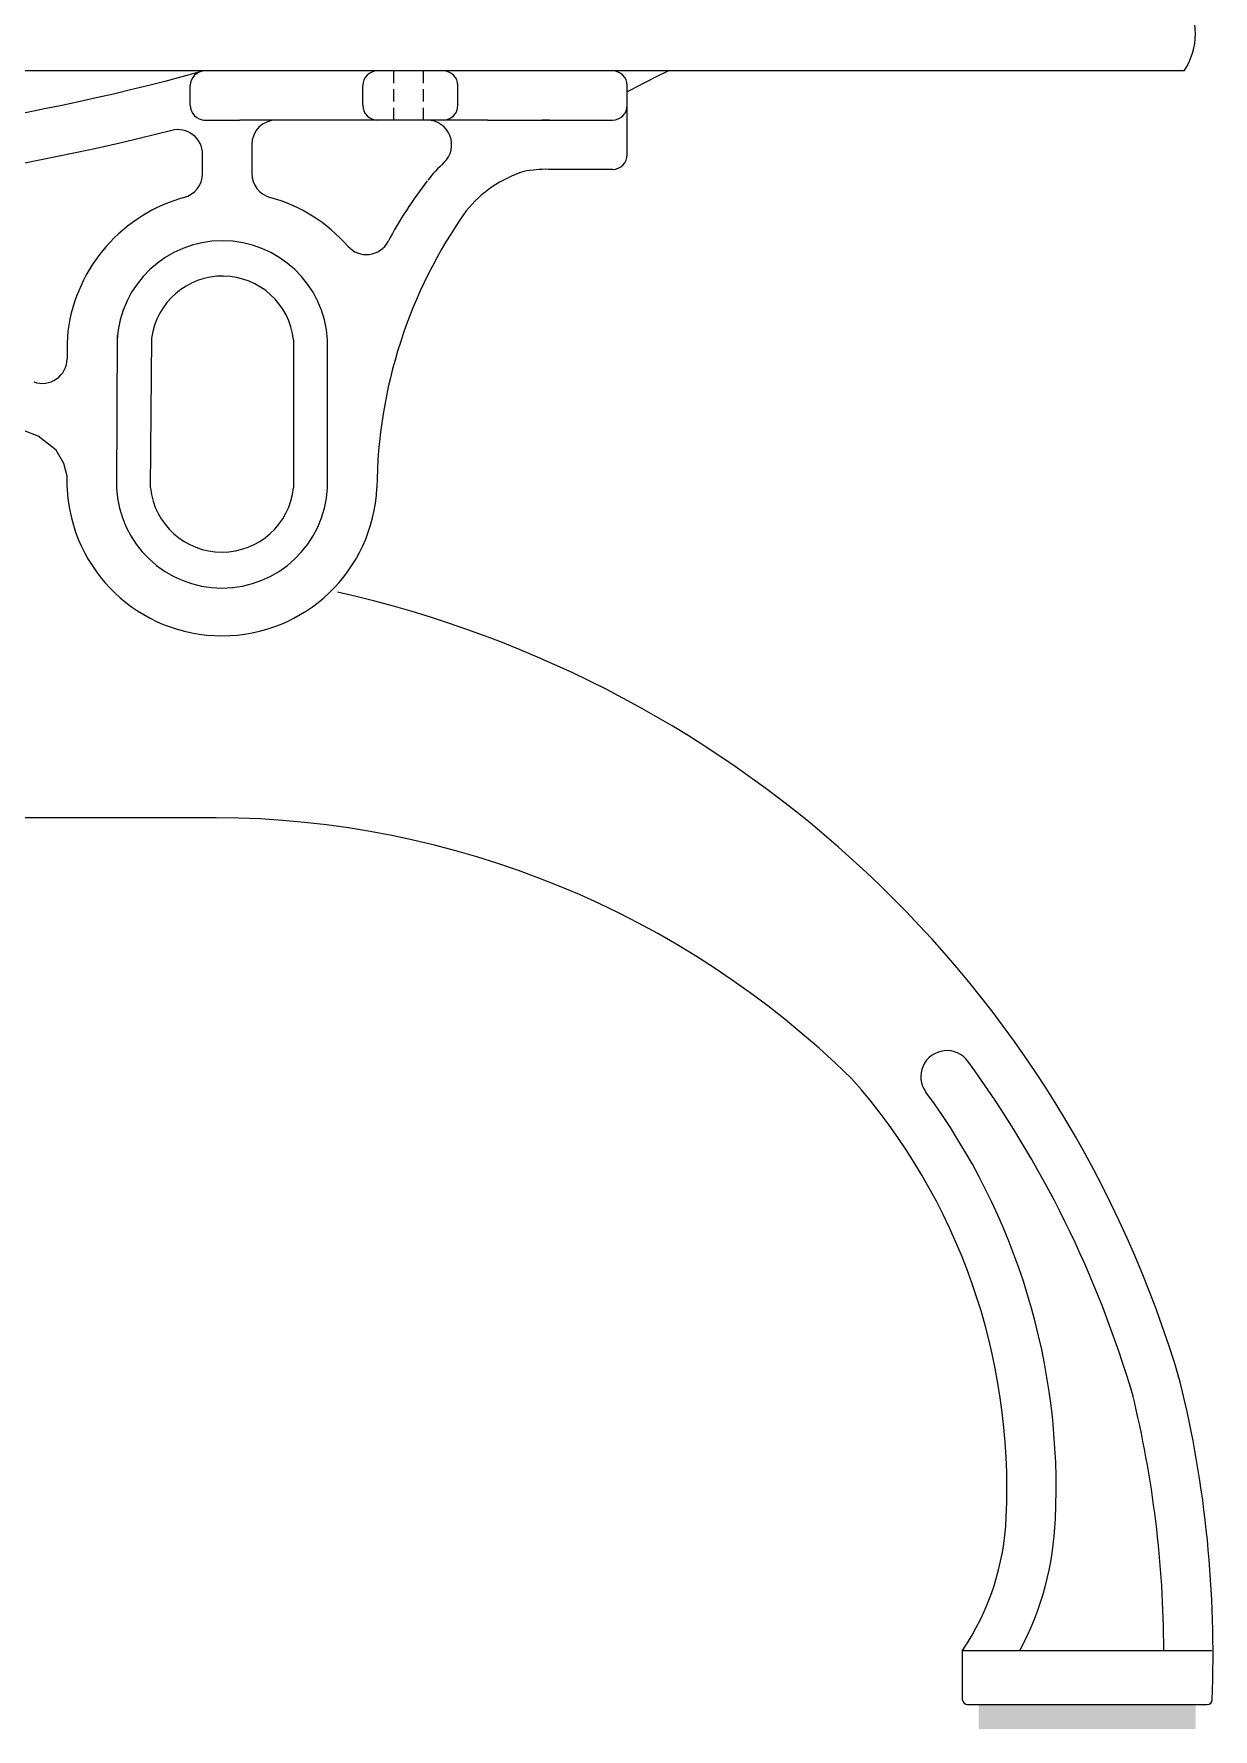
# Model space of a CAD drawing. Header units: millimetres. Extents: x 421 to 3085, y -1408 to 277.
# Drawn here: x 1827.22 to 1851.17, y -718.72 to -684.29 of the extents above; entities that cross this region are included whole.
import ezdxf

# ---------------------------------------------------------------- set-up
doc = ezdxf.new("R2010")
doc.units = ezdxf.units.MM
doc.linetypes.add('HIDDEN', pattern=[0.375, 0.25, -0.125])

msp = doc.modelspace()

# ---------------------------------------------------------------- linework, layer by layer
at = {"color": 18, "true_color": 0x000000}
for p, q in [((1850.579, -685.043), (1787.965, -685.043)), ((1838.271, -685.043), (1830.398, -685.043)), ((1830.398, -685.743), (1830.398, -685.343)), ((1833.902, -685.743), (1833.902, -685.343)), ((1835.834, -685.743), (1835.834, -685.343)), ((1839.271, -686.743), (1839.271, -685.343)), ((1830.674, -686.043), (1831.398, -686.043)), ((1836.441, -686.043), (1838.971, -686.043)), ((1830.648, -687.13), (1830.648, -686.736)), ((1831.648, -686.543), (1831.648, -687.13)), ((1838.971, -687.043), (1837.671, -687.043)), ((1828.912, -690.404), (1828.898, -693.508)), ((1829.613, -690.471), (1829.588, -693.508)), ((1832.498, -690.508), (1832.498, -693.508)), ((1833.188, -693.508), (1833.188, -690.508)), ((1830.923, -700.209), (1819.295, -700.209)), ((1846.079, -718.129), (1846.079, -717.118)), ((1846.079, -717.118), (1851.145, -717.118)), ((1846.181, -718.216), (1851.049, -718.216))]:
    msp.add_line(p, q, dxfattribs=at)
at = {"color": 18, "linetype": 'HIDDEN', "true_color": 0x000000}
for p, q in [((1834.534, -686.043), (1834.534, -685.043)), ((1835.134, -686.043), (1835.134, -685.043))]:
    msp.add_line(p, q, dxfattribs=at)
at = {"color": 18, "true_color": 0x000000}
for points in [[(1830.572, -685.071, -0.063536), (1819.271, -686.695, 0), (1819.271, -686.695)], [(1830.024, -686.252, -0.059035), (1819.271, -687.696, -0.063536)], [(1846.181, -718.216), (1850.771, -718.216, 0.353371)]]:
    msp.add_lwpolyline(points, format="xyb", dxfattribs=at)
for points in [[(1836.441, -686.043), (1831.398, -686.043)], [(1830.13, -687.657), (1830.121, -687.66)], [(1827.913, -690.326), (1827.898, -690.574), (1827.898, -690.889)], [(1827.898, -693.506), (1827.897, -693.271), (1827.835, -693.015), (1827.676, -692.744), (1827.308, -692.463), (1826.857, -692.286), (1826.371, -692.109), (1825.423, -691.804), (1824.798, -691.631), (1824.018, -691.444), (1823.423, -691.322), (1822.79, -691.213), (1822.05, -691.112), (1820.813, -691.003), (1819.271, -690.972)]]:
    msp.add_lwpolyline(points, dxfattribs=at)
for centre, radius, start, end in [((1849.468, -684.293), 1.34, 325.9747, 34.0253), ((1830.698, -685.343), 0.3, 90, 180), ((1834.202, -685.343), 0.3, 90, 180), ((1835.534, -685.343), 0.3, 0, 90), ((1838.971, -685.343), 0.3, 0, 90), ((1852.025, -709.458), 27.168, 116.0141, 117.9954), ((1830.698, -685.743), 0.3, 180, 270), ((1832.148, -686.543), 0.5, 90, 180), ((1834.202, -685.743), 0.3, 180, 270), ((1835.207, -686.543), 0.5, 313.2413, 90), ((1835.534, -685.743), 0.3, 270, 0), ((1837.611, -689.271), 3.23, 88.4914, 91.2816), ((1838.971, -685.743), 0.3, 270, 0), ((1830.148, -686.736), 0.5, 0, 104.4057), ((1838.971, -686.743), 0.3, 270, 0), ((1837.908, -689.414), 3.442, 133.2413, 141.2683), ((1837.611, -689.271), 3.23, 132.9749, 132.9764), ((1837.908, -689.414), 2.442, 107.5344, 141.2683), ((1837.615, -689.295), 2.253, 88.5699, 101.3186), ((1830.148, -687.13), 0.5, 283.6075, 0), ((1832.148, -687.13), 0.5, 180, 254.5907), ((1842.202, -692.661), 8.825, 142.3969, 151.9279), ((1831.148, -690.758), 3.263, 105.1343, 172.3942), ((1831.148, -690.758), 3.263, 41.3208, 74.5907), ((1844.04, -693.585), 9.852, 144.6603, 179.5505), ((1831.05, -690.634), 2.142, 3.3678, 176.6322), ((1833.975, -688.273), 0.5, 221.3208, 331.9279), ((1831.053, -690.663), 1.453, 6.1204, 172.3991), ((1827.398, -690.889), 0.5, 249.5951, 0), ((1831.043, -693.368), 3.148, 182.546, 357.454), ((1831.043, -693.397), 2.148, 182.951, 357.049), ((1831.043, -693.353), 1.463, 186.1908, 353.9213), ((1828.305, -718.199), 23.136, 16.3864, 77.3158), ((1830.853, -718.745), 18.536, 45.583, 89.7862), ((1845.763, -705.469), 0.53, 35.7685, 216.4327), ((1828.305, -718.199), 22.136, 16.3864, 36.1085), ((1834.456, -713.815), 12.525, 357.2587, 41.568), ((1834.456, -713.815), 13.525, 357.2587, 36.4327), ((1827.955, -717.191), 23.212, 357.7054, 13.7537), ((1827.955, -717.191), 22.212, 0.1877, 13.7537), ((1841.793, -714.216), 5.177, 325.8994, 357.8021), ((1841.793, -714.216), 6.177, 331.9734, 357.8021), ((1846.184, -718.11), 0.106, 190.1898, 268.5139), ((1851.049, -718.116), 0.1, 270, 357.7054)]:
    msp.add_arc(centre, radius, start, end, dxfattribs=at)
for points in [[(1850.808, -718.216), (1850.808, -718.716), (1846.408, -718.216), (1846.408, -718.716)], [(1846.412, -718.216), (1846.412, -718.716), (1850.812, -718.216), (1850.812, -718.716)]]:
    msp.add_solid(points, dxfattribs=at)

doc.saveas('drawing.dxf')
